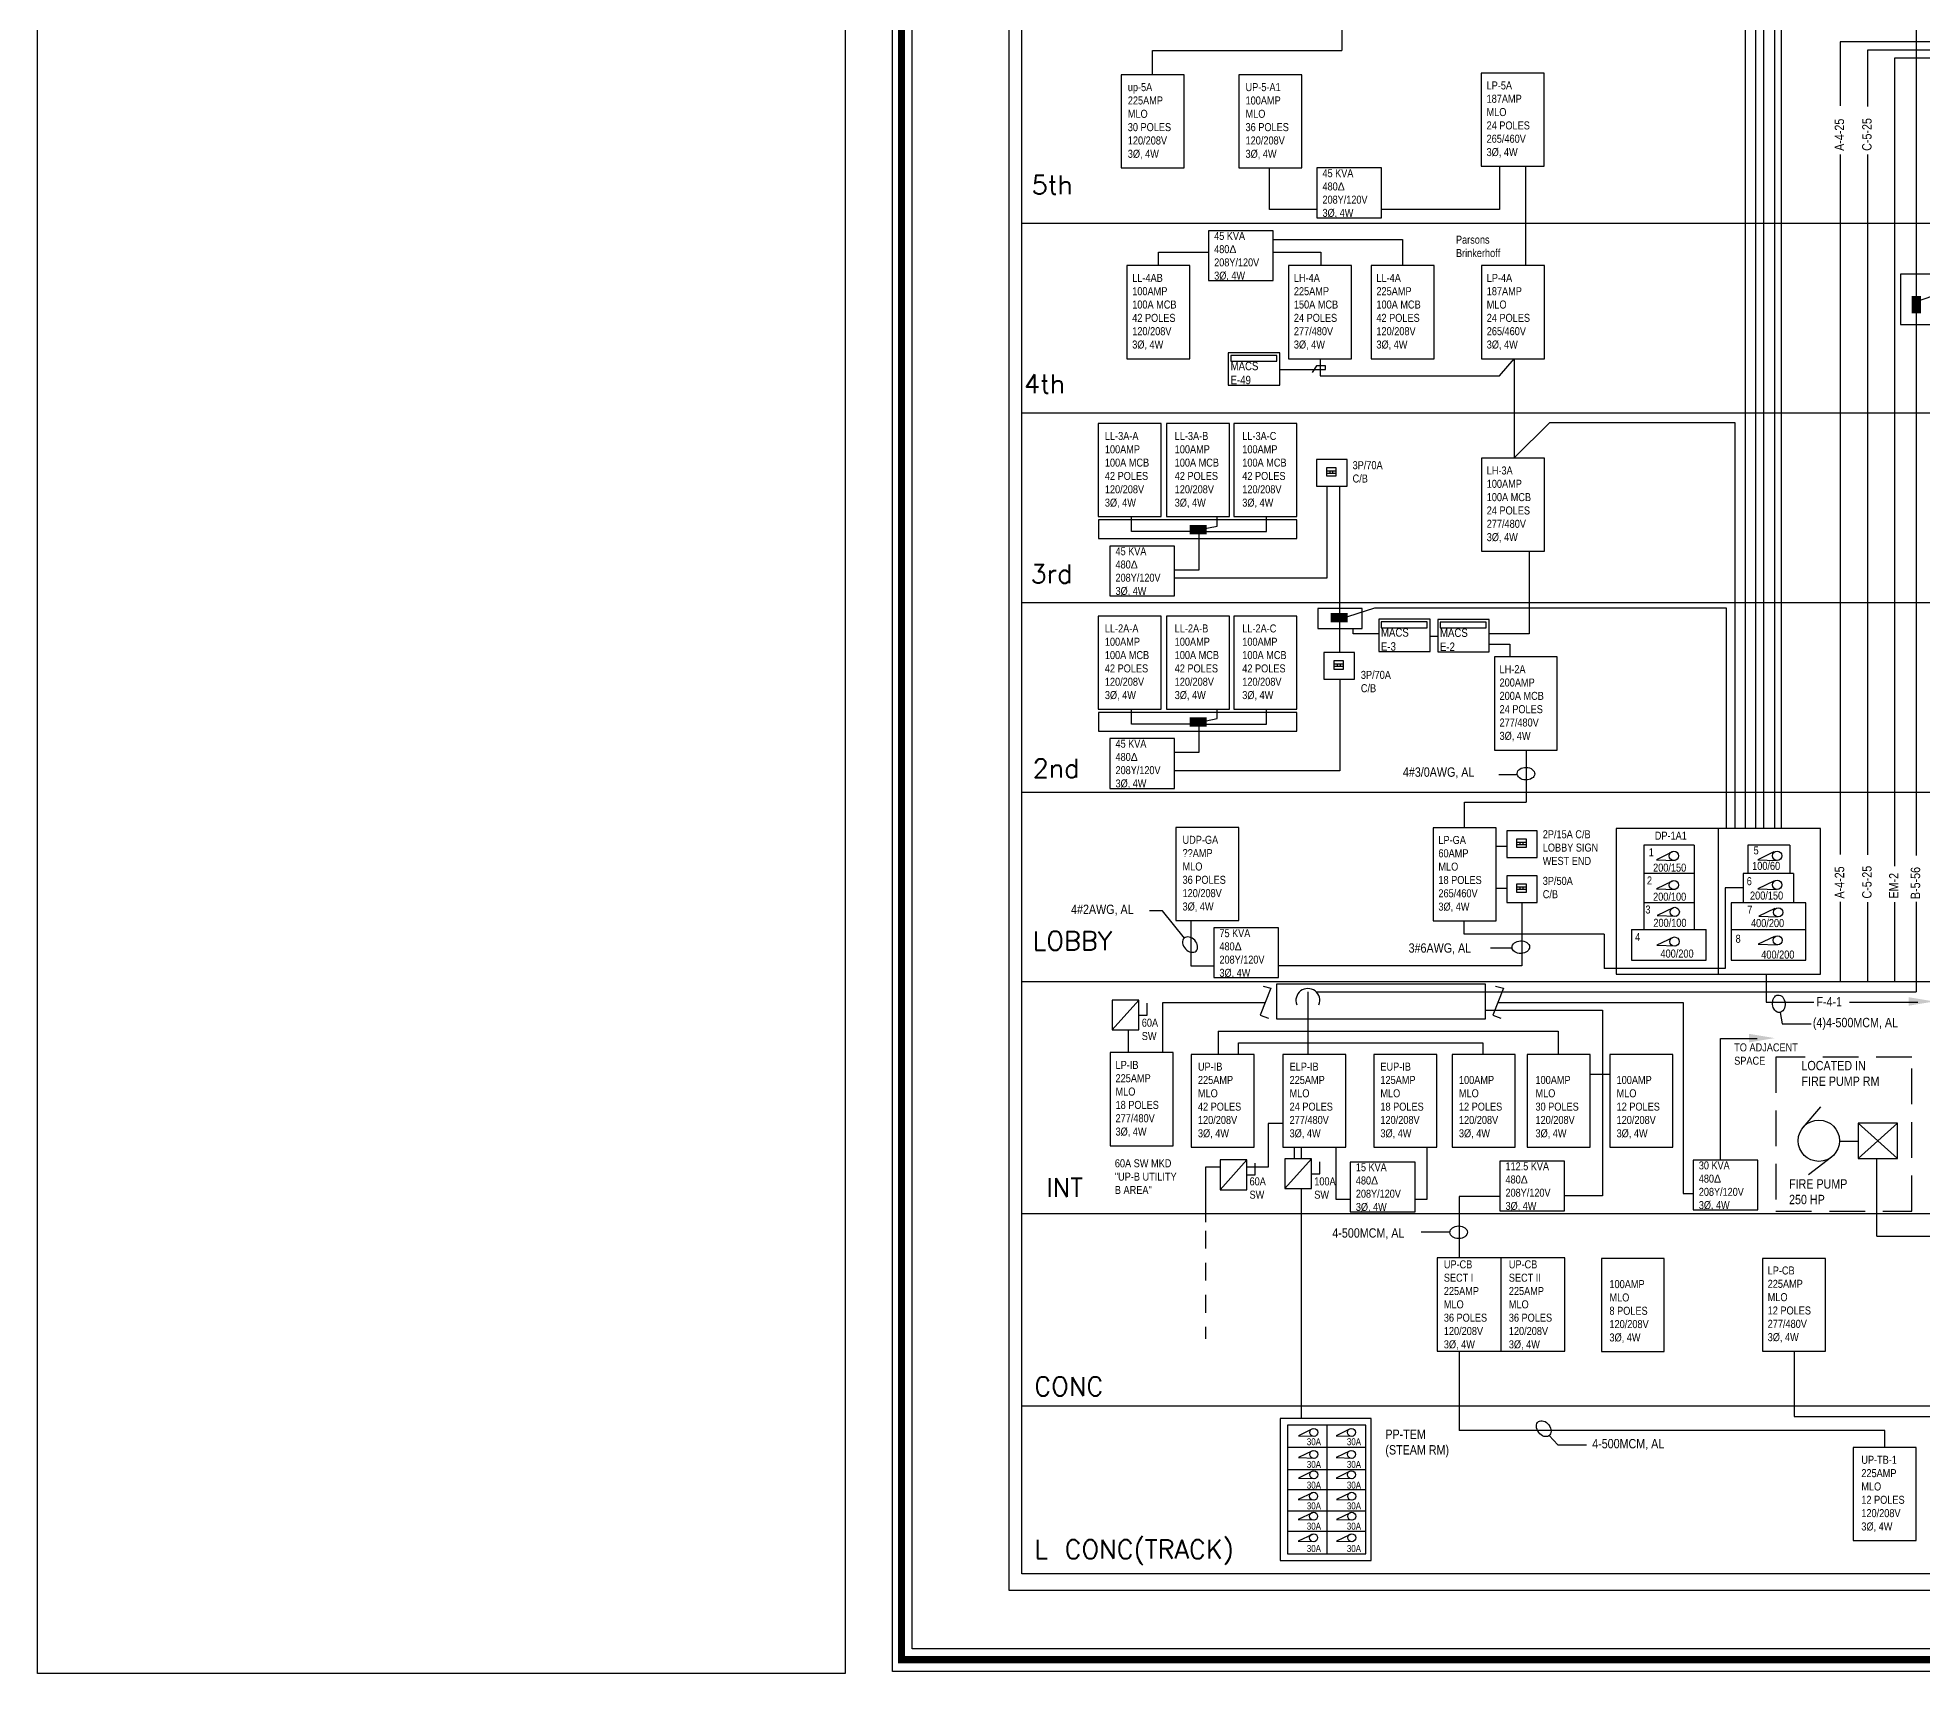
# Model space of a CAD drawing. Extents: x -4.2 to 35, y -7.8 to 73.6.
# Drawn here: x -4.21 to 9.01, y -7.83 to 3.65 of the extents above; entities that cross this region are included whole.
import ezdxf

# ---------------------------------------------------------------- set-up
doc = ezdxf.new("R2010")
doc.units = 0
doc.header["$MEASUREMENT"] = 0
doc.linetypes.add('HIDDEN', pattern=[0.375, 0.25, -0.125])
doc.linetypes.add('HIDDEN2', pattern=[0.1875, 0.125, -0.0625])
doc.layers.get('0').update_dxf_attribs({"linetype": 'CONTINUOUS'})
for name, color, linetype in [('BOX', 3, 'CONTINUOUS'), ('EMPTY-DORMANT', 4, 'CONTINUOUS'), ('FLOORS', 7, 'CONTINUOUS'), ('HIGH-VOLTAGE', 1, 'CONTINUOUS'), ('LOW-VOLTAGE', 5, 'CONTINUOUS'), ('METER', 220, 'CONTINUOUS'), ('PANELS', 3, 'CONTINUOUS'), ('PANELTEXT', 7, 'CONTINUOUS'), ('PULL-BOXES', 3, 'CONTINUOUS'), ('QUESTIONABLE', 8, 'HIDDEN2'), ('TENSPACE', 7, 'HIDDEN')]:
    doc.layers.add(name, color=color, linetype=linetype)
doc.styles.add('NOTESSTYLE2', font='techl___.ttf', dxfattribs={"height": 0.25})
doc.styles.get("Standard").update_dxf_attribs({"font": 'TXT.shx', "height": 1})

msp = doc.modelspace()

# ---------------------------------------------------------------- hatches: boundary and pattern name
at = {"layer": 'HIGH-VOLTAGE'}
for points in [[(8.938, 1.712), (9.003, 1.712), (9.003, 1.833), (8.938, 1.833)], [(4.981, -0.455), (4.981, -0.39), (4.86, -0.39), (4.86, -0.455)]]:
    msp.add_hatch(color=256, dxfattribs=at).paths.add_polyline_path(points)
at = {"layer": 'LOW-VOLTAGE'}
for points in [[(3.992, 0.163), (3.992, 0.227), (3.871, 0.227), (3.871, 0.163)], [(3.992, -1.188), (3.992, -1.123), (3.871, -1.123), (3.871, -1.188)]]:
    msp.add_hatch(color=256, dxfattribs=at).paths.add_polyline_path(points)

# ---------------------------------------------------------------- linework, layer by layer
for p, q in [((2.694, 2.344), (30.437, 2.344)), ((2.694, 1.014), (30.437, 1.014)), ((2.694, -0.316), (30.437, -0.316)), ((2.694, -1.646), (30.437, -1.646)), ((2.694, -2.976), (30.437, -2.976)), ((2.694, -4.603), (30.437, -4.603)), ((2.694, -5.952), (30.437, -5.952))]:
    msp.add_line(p, q)
at = {"layer": 'BOX'}
for p, q in [((1.787, -7.814), (1.787, 36.029)), ((1.925, -7.655), (1.925, 35.863)), ((34.82, -7.655), (1.925, -7.655)), ((34.959, -7.814), (1.787, -7.814))]:
    msp.add_line(p, q, dxfattribs=at)
at = {"layer": 'BOX', "const_width": 0.05}
msp.add_lwpolyline([(34.734, -7.732), (1.851, -7.732), (1.851, 35.949), (34.912, 35.949)], dxfattribs=at)
at = {"layer": 'BOX'}
msp.add_lwpolyline([(-4.21, 35.959), (1.454, 35.959), (1.454, -7.828), (-4.21, -7.828)], close=True, dxfattribs=at)
at = {"layer": 'EMPTY-DORMANT'}
for p, q in [((4.432, 2.441), (4.432, 2.733)), ((6.046, 2.744), (6.046, 2.441)), ((4.764, 2.441), (4.432, 2.441)), ((6.046, 2.441), (5.218, 2.441))]:
    msp.add_line(p, q, dxfattribs=at)
for points in [[(4.217, 2.733), (4.659, 2.733), (4.659, 3.385), (4.217, 3.385)], [(4.764, 2.383), (5.218, 2.383), (5.218, 2.732), (4.764, 2.732)]]:
    msp.add_lwpolyline(points, close=True, dxfattribs=at)
at = {"layer": 'FLOORS'}
for p, q in [((2.606, -7.246), (2.606, 35.293)), ((2.694, -7.129), (2.694, 35.175)), ((30.437, -7.129), (2.694, -7.129)), ((30.525, -7.246), (2.606, -7.246))]:
    msp.add_line(p, q, dxfattribs=at)
at = {"layer": 'HIGH-VOLTAGE'}
for p, q in [((8.969, 10.894), (8.969, -2.091)), ((8.024, -1.901), (8.024, 10.378)), ((7.975, 8.875), (7.975, -1.901)), ((7.897, 7.812), (7.897, -1.901)), ((7.841, 4.942), (7.841, -1.901)), ((7.77, 3.761), (7.77, -1.901)), ((8.436, 3.617), (8.436, 3.168)), ((15.831, 3.617), (8.436, 3.617)), ((8.627, 3.558), (8.627, 3.164)), ((16.147, 3.558), (8.627, 3.558)), ((8.816, 3.502), (8.816, -2.167)), ((16.517, 3.502), (8.816, 3.502)), ((8.436, 2.826), (8.436, -2.084)), ((8.627, 2.826), (8.627, -2.086)), ((6.227, 2.744), (6.227, 2.047)), ((4.458, 2.142), (4.792, 2.142)), ((4.792, 2.142), (4.792, 2.047)), ((8.979, 1.797), (9.078, 1.832)), ((4.787, 1.394), (4.787, 1.273)), ((6.045, 1.273), (6.149, 1.394)), ((6.149, 1.394), (6.149, 0.696)), ((4.787, 1.273), (6.045, 1.273)), ((6.146, 0.696), (6.398, 0.947)), ((6.398, 0.947), (7.696, 0.947)), ((7.696, 0.947), (7.696, -1.901)), ((4.834, 0.496), (4.834, -0.145)), ((4.922, 0.499), (4.922, -0.668)), ((4.834, -0.145), (3.766, -0.145)), ((4.924, -0.433), (5.171, -0.354)), ((5.171, -0.354), (7.635, -0.354)), ((7.635, -0.354), (7.635, -1.901)), ((4.925, -0.855), (4.925, -1.496)), ((6.232, -1.352), (6.232, -1.717)), ((4.925, -1.496), (3.766, -1.496)), ((5.801, -1.897), (5.801, -1.717)), ((5.801, -1.717), (6.232, -1.717)), ((6.022, -2.026), (6.096, -2.026)), ((6.022, -2.32), (6.096, -2.32)), ((7.754, -2.317), (7.628, -2.317)), ((7.628, -2.317), (7.628, -2.884)), ((6.203, -2.42), (6.203, -2.866)), ((8.436, -2.416), (8.436, -2.975)), ((8.627, -2.418), (8.627, -2.975)), ((8.816, -2.419), (8.816, -2.976)), ((8.969, -2.415), (8.969, -3.047)), ((5.797, -2.643), (5.797, -2.549)), ((6.78, -2.643), (5.797, -2.643)), ((6.78, -2.643), (6.78, -2.884)), ((6.203, -2.866), (4.496, -2.866)), ((7.628, -2.884), (6.78, -2.884)), ((4.442, -3.022), (4.367, -3.21)), ((4.387, -3.008), (4.442, -3.022)), ((6.073, -3.022), (5.998, -3.21)), ((6.018, -3.008), (6.073, -3.022)), ((7.917, -2.924), (7.917, -3.121)), ((3.683, -3.474), (3.683, -3.123)), ((3.683, -3.123), (4.402, -3.123)), ((4.702, -3.047), (4.702, -3.486)), ((4.758, -3.047), (8.969, -3.047)), ((6.033, -3.123), (7.333, -3.123)), ((7.333, -3.123), (7.333, -4.461)), ((7.917, -3.121), (8.25, -3.121)), ((8.5, -3.121), (8.981, -3.121)), ((4.367, -3.21), (4.424, -3.232)), ((5.948, -3.175), (6.768, -3.175)), ((5.998, -3.21), (6.055, -3.232)), ((6.768, -3.175), (6.768, -4.479)), ((3.44, -3.315), (3.44, -3.474)), ((4.526, -3.971), (4.423, -3.971)), ((4.423, -3.971), (4.423, -4.278)), ((8.431, -4.096), (8.557, -4.096)), ((4.606, -4.138), (4.606, -4.219)), ((4.655, -4.138), (4.655, -4.219)), ((4.898, -4.138), (4.898, -4.502)), ((8.692, -4.762), (8.692, -4.216)), ((3.982, -4.278), (3.982, -4.662)), ((4.087, -4.278), (3.982, -4.278)), ((4.423, -4.278), (4.274, -4.278)), ((4.655, -4.428), (4.655, -6.04)), ((6.768, -4.479), (6.502, -4.479)), ((7.333, -4.461), (7.405, -4.461)), ((4.898, -4.502), (4.998, -4.502)), ((8.692, -4.762), (12.429, -4.762)), ((8.112, -5.569), (8.112, -6.027)), ((8.112, -6.027), (9.566, -6.027))]:
    msp.add_line(p, q, dxfattribs=at)
msp.add_arc((4.701, -3.108), 0.0838, 338.6869, 201.3131, dxfattribs=at)
msp.add_solid([(8.915, -3.085), (9.095, -3.115), (8.915, -3.145)], dxfattribs=at)
at = {"layer": 'LOW-VOLTAGE'}
for p, q in [((4.94, 4.031), (4.94, 3.556)), ((3.612, 3.385), (3.612, 3.556)), ((3.612, 3.556), (4.94, 3.556)), ((3.653, 2.047), (3.653, 2.142)), ((3.653, 2.142), (4.004, 2.142)), ((4.458, 2.231), (5.364, 2.231)), ((5.364, 2.231), (5.364, 2.047)), ((3.465, 0.181), (3.465, 0.287)), ((4.064, 0.22), (4.064, 0.287)), ((4.412, 0.181), (4.412, 0.287)), ((3.939, 0.181), (3.465, 0.181)), ((3.939, -0.087), (3.939, 0.181)), ((3.944, 0.196), (4.064, 0.22)), ((3.973, 0.181), (4.412, 0.181)), ((3.766, -0.087), (3.939, -0.087)), ((3.465, -1.169), (3.465, -1.064)), ((3.939, -1.169), (3.465, -1.169)), ((3.939, -1.366), (3.939, -1.169)), ((3.944, -1.155), (4.064, -1.131)), ((3.973, -1.169), (4.412, -1.169)), ((4.064, -1.131), (4.064, -1.064)), ((4.412, -1.169), (4.412, -1.064)), ((3.766, -1.366), (3.939, -1.366)), ((3.879, -2.546), (3.879, -2.866)), ((3.879, -2.866), (4.042, -2.866)), ((4.073, -3.323), (6.456, -3.323)), ((4.073, -3.323), (4.073, -3.486)), ((4.215, -3.486), (4.215, -3.406)), ((4.215, -3.406), (5.929, -3.406)), ((5.929, -3.406), (5.929, -3.486)), ((6.456, -3.323), (6.456, -3.486)), ((7.595, -4.228), (7.595, -3.375)), ((7.595, -3.375), (7.854, -3.375)), ((6.682, -3.626), (6.82, -3.626)), ((5.537, -4.502), (5.537, -4.138)), ((6.048, -4.483), (5.762, -4.483)), ((5.762, -4.483), (5.762, -4.913)), ((5.453, -4.502), (5.537, -4.502)), ((5.762, -5.568), (5.762, -6.124)), ((8.748, -6.124), (5.762, -6.124)), ((8.748, -6.243), (8.748, -6.124))]:
    msp.add_line(p, q, dxfattribs=at)
msp.add_solid([(7.796, -3.342), (7.976, -3.372), (7.796, -3.402)], dxfattribs=at)
at = {"layer": 'METER'}
for p, q in [((4.762, 1.343), (4.732, 1.298)), ((4.824, 1.343), (4.762, 1.343)), ((4.824, 1.317), (4.824, 1.343)), ((4.504, 1.317), (4.824, 1.317)), ((6.253, 0.043), (6.253, -0.535)), ((5.02, -0.535), (5.02, -0.498)), ((5.198, -0.535), (5.02, -0.535)), ((5.559, -0.553), (5.612, -0.553)), ((6.253, -0.535), (5.973, -0.535)), ((5.973, -0.609), (6.117, -0.609)), ((6.117, -0.609), (6.117, -0.698))]:
    msp.add_line(p, q, dxfattribs=at)
for points in [[(4.143, 1.208), (4.504, 1.208), (4.504, 1.436), (4.143, 1.436)], [(4.16, 1.377), (4.483, 1.377), (4.483, 1.416), (4.16, 1.416)], [(5.198, -0.661), (5.559, -0.661), (5.559, -0.434), (5.198, -0.434)], [(5.215, -0.493), (5.539, -0.493), (5.539, -0.453), (5.215, -0.453)], [(5.612, -0.663), (5.973, -0.663), (5.973, -0.435), (5.612, -0.435)], [(5.629, -0.494), (5.952, -0.494), (5.952, -0.455), (5.629, -0.455)]]:
    msp.add_lwpolyline(points, close=True, dxfattribs=at)
at = {"layer": 'PANELS'}
for p, q in [((7.58, -1.901), (7.58, -2.924)), ((7.26, -2.066), (7.146, -2.121)), ((7.971, -2.066), (7.857, -2.121)), ((7.146, -2.121), (7.278, -2.125)), ((7.857, -2.121), (7.989, -2.125)), ((7.26, -2.271), (7.146, -2.325)), ((7.146, -2.325), (7.278, -2.329)), ((7.971, -2.271), (7.857, -2.325)), ((7.857, -2.325), (7.989, -2.329)), ((7.265, -2.459), (7.152, -2.513)), ((7.978, -2.463), (7.865, -2.517)), ((7.152, -2.513), (7.284, -2.517)), ((7.865, -2.517), (7.997, -2.521)), ((7.263, -2.667), (7.15, -2.721)), ((7.15, -2.721), (7.282, -2.725)), ((7.974, -2.66), (7.861, -2.714)), ((7.861, -2.714), (7.993, -2.718)), ((3.329, -3.315), (3.516, -3.106)), ((3.574, -3.211), (3.574, -3.128)), ((3.516, -3.211), (3.574, -3.211)), ((8.176, -3.998), (8.299, -3.853)), ((8.561, -4.216), (8.838, -3.968)), ((8.838, -4.216), (8.561, -3.968)), ((4.087, -4.437), (4.274, -4.227)), ((4.539, -4.428), (4.726, -4.219)), ((8.375, -4.207), (8.213, -4.331)), ((4.274, -4.332), (4.332, -4.332)), ((4.332, -4.332), (4.332, -4.25)), ((4.726, -4.324), (4.784, -4.324)), ((4.784, -4.324), (4.784, -4.241)), ((6.056, -4.913), (6.056, -5.568)), ((4.734, -6.114), (4.635, -6.161)), ((4.635, -6.161), (4.75, -6.165)), ((4.999, -6.114), (4.9, -6.161)), ((4.9, -6.161), (5.015, -6.165)), ((4.734, -6.268), (4.635, -6.315)), ((4.635, -6.315), (4.75, -6.319)), ((4.999, -6.268), (4.9, -6.315)), ((4.9, -6.315), (5.015, -6.319)), ((4.734, -6.411), (4.635, -6.458)), ((4.635, -6.458), (4.75, -6.461)), ((4.999, -6.411), (4.9, -6.458)), ((4.9, -6.458), (5.015, -6.461)), ((4.733, -6.562), (4.634, -6.609)), ((4.634, -6.609), (4.749, -6.612)), ((5.001, -6.562), (4.902, -6.609)), ((4.902, -6.609), (5.017, -6.612)), ((4.733, -6.702), (4.634, -6.749)), ((5.001, -6.702), (4.902, -6.749)), ((4.634, -6.749), (4.749, -6.752)), ((4.733, -6.853), (4.634, -6.9)), ((4.902, -6.749), (5.017, -6.752)), ((5.001, -6.853), (4.902, -6.9)), ((4.634, -6.9), (4.749, -6.903)), ((4.902, -6.9), (5.017, -6.903))]:
    msp.add_line(p, q, dxfattribs=at)
for points in [[(3.391, 2.733), (3.833, 2.733), (3.833, 3.385), (3.391, 3.385)], [(5.918, 2.744), (6.36, 2.744), (6.36, 3.397), (5.918, 3.397)], [(4.004, 1.943), (4.458, 1.943), (4.458, 2.292), (4.004, 2.292)], [(3.432, 1.394), (3.874, 1.394), (3.874, 2.047), (3.432, 2.047)], [(4.566, 1.394), (5.008, 1.394), (5.008, 2.047), (4.566, 2.047)], [(5.145, 1.394), (5.587, 1.394), (5.587, 2.047), (5.145, 2.047)], [(5.919, 1.394), (6.361, 1.394), (6.361, 2.047), (5.919, 2.047)], [(3.23, 0.287), (3.672, 0.287), (3.672, 0.939), (3.23, 0.939)], [(3.71, 0.287), (4.152, 0.287), (4.152, 0.939), (3.71, 0.939)], [(4.182, 0.287), (4.623, 0.287), (4.623, 0.939), (4.182, 0.939)], [(4.762, 0.499), (4.976, 0.499), (4.976, 0.687), (4.762, 0.687)], [(5.919, 0.043), (6.361, 0.043), (6.361, 0.696), (5.919, 0.696)], [(3.232, 0.132), (4.624, 0.132), (4.624, 0.263), (3.232, 0.263)], [(3.312, -0.269), (3.766, -0.269), (3.766, 0.08), (3.312, 0.08)], [(3.23, -1.064), (3.672, -1.064), (3.672, -0.412), (3.23, -0.412)], [(3.71, -1.064), (4.152, -1.064), (4.152, -0.412), (3.71, -0.412)], [(4.182, -1.064), (4.623, -1.064), (4.623, -0.412), (4.182, -0.412)], [(4.813, -0.855), (5.028, -0.855), (5.028, -0.668), (4.813, -0.668)], [(6.01, -1.351), (6.451, -1.351), (6.451, -0.698), (6.01, -0.698)], [(3.232, -1.219), (4.624, -1.219), (4.624, -1.087), (3.232, -1.087)], [(3.312, -1.62), (3.766, -1.62), (3.766, -1.271), (3.312, -1.271)], [(3.775, -2.546), (4.217, -2.546), (4.217, -1.894), (3.775, -1.894)], [(5.58, -2.549), (6.022, -2.549), (6.022, -1.897), (5.58, -1.897)], [(6.096, -2.106), (6.31, -2.106), (6.31, -1.918), (6.096, -1.918)], [(6.863, -2.924), (8.297, -2.924), (8.297, -1.901), (6.863, -1.901)], [(6.096, -2.42), (6.31, -2.42), (6.31, -2.233), (6.096, -2.233)], [(4.042, -2.948), (4.496, -2.948), (4.496, -2.599), (4.042, -2.599)], [(3.329, -3.315), (3.516, -3.315), (3.516, -3.106), (3.329, -3.106)], [(3.315, -4.127), (3.757, -4.127), (3.757, -3.474), (3.315, -3.474)], [(3.883, -4.138), (4.325, -4.138), (4.325, -3.486), (3.883, -3.486)], [(4.526, -4.138), (4.967, -4.138), (4.967, -3.486), (4.526, -3.486)], [(5.163, -4.138), (5.605, -4.138), (5.605, -3.486), (5.163, -3.486)], [(5.714, -4.138), (6.156, -4.138), (6.156, -3.486), (5.714, -3.486)], [(6.24, -4.138), (6.682, -4.138), (6.682, -3.486), (6.24, -3.486)], [(6.82, -4.138), (7.262, -4.138), (7.262, -3.486), (6.82, -3.486)], [(8.561, -4.216), (8.838, -4.216), (8.838, -3.968), (8.561, -3.968)], [(4.087, -4.437), (4.274, -4.437), (4.274, -4.227), (4.087, -4.227)], [(4.539, -4.428), (4.726, -4.428), (4.726, -4.219), (4.539, -4.219)], [(7.405, -4.577), (7.859, -4.577), (7.859, -4.228), (7.405, -4.228)], [(4.998, -4.591), (5.453, -4.591), (5.453, -4.242), (4.998, -4.242)], [(6.048, -4.584), (6.502, -4.584), (6.502, -4.235), (6.048, -4.235)], [(5.609, -5.568), (6.503, -5.568), (6.503, -4.913), (5.609, -4.913)], [(6.76, -5.57), (7.201, -5.57), (7.201, -4.918), (6.76, -4.918)], [(7.891, -5.569), (8.332, -5.569), (8.332, -4.917), (7.891, -4.917)], [(8.527, -6.896), (8.969, -6.896), (8.969, -6.243), (8.527, -6.243)]]:
    msp.add_lwpolyline(points, close=True, dxfattribs=at)
for centre, radius in [((7.269, -2.094), 0.0324), ((7.993, -2.093), 0.0324), ((7.269, -2.298), 0.0324), ((7.993, -2.297), 0.0324), ((7.275, -2.487), 0.0324), ((8.001, -2.49), 0.0324), ((7.273, -2.695), 0.0324), ((7.997, -2.686), 0.0324), ((8.286, -4.092), 0.145), ((4.743, -6.138), 0.0281), ((5.007, -6.138), 0.0281), ((4.743, -6.292), 0.0281), ((5.007, -6.292), 0.0281), ((4.743, -6.435), 0.0281), ((5.007, -6.435), 0.0281), ((4.741, -6.586), 0.0281), ((5.009, -6.586), 0.0281), ((4.741, -6.726), 0.0281), ((5.009, -6.726), 0.0281), ((4.741, -6.877), 0.0281), ((5.009, -6.877), 0.0281)]:
    msp.add_circle(centre, radius, dxfattribs=at)
at = {"layer": 'PANELTEXT'}
for p, q in [((6.042, -1.522), (6.17, -1.522)), ((3.682, -2.479), (3.591, -2.479)), ((3.835, -2.67), (3.682, -2.479)), ((5.983, -2.739), (6.134, -2.739)), ((8.014, -3.192), (8.029, -3.272)), ((8.029, -3.272), (8.231, -3.272)), ((5.496, -4.732), (5.697, -4.732)), ((6.395, -6.159), (6.455, -6.224)), ((6.455, -6.224), (6.656, -6.224))]:
    msp.add_line(p, q, dxfattribs=at)
for centre, major_axis in [((6.231, -1.517), (0.0615, -0.002)), ((6.195, -2.734), (0.0615, 0.0023)), ((8.005, -3.131), (-0.0053, 0.0613)), ((5.759, -4.734), (-0.0616, -0.0004)), ((6.356, -6.112), (-0.0366, 0.0495))]:
    msp.add_ellipse(centre, major_axis=major_axis, ratio=0.716701, dxfattribs=at)
at = {"layer": 'PANELTEXT', "extrusion": (0, 0, -1)}
msp.add_ellipse((3.875, -2.716), major_axis=(0.0419, -0.0451), ratio=0.716701, dxfattribs=at)
at = {"layer": 'PULL-BOXES'}
for p, q in [((4.831, 0.608), (4.9, 0.608)), ((4.831, 0.592), (4.9, 0.592)), ((4.855, 0.608), (4.855, 0.592)), ((4.875, 0.608), (4.875, 0.592)), ((4.883, -0.746), (4.951, -0.746)), ((4.883, -0.762), (4.951, -0.762)), ((4.907, -0.746), (4.907, -0.762)), ((4.927, -0.746), (4.927, -0.762)), ((6.165, -1.997), (6.234, -1.997)), ((6.165, -2.013), (6.234, -2.013)), ((6.189, -1.997), (6.189, -2.013)), ((6.21, -1.997), (6.21, -2.013)), ((7.059, -2.018), (7.059, -2.607)), ((7.412, -2.018), (7.059, -2.018)), ((7.412, -2.018), (7.412, -2.607)), ((7.788, -2.018), (7.788, -2.218)), ((8.082, -2.018), (7.788, -2.018)), ((8.082, -2.018), (8.082, -2.218)), ((7.412, -2.218), (7.059, -2.218)), ((8.107, -2.218), (7.754, -2.218)), ((7.754, -2.218), (7.754, -2.422)), ((8.107, -2.218), (8.107, -2.422)), ((6.165, -2.311), (6.234, -2.311)), ((6.165, -2.327), (6.234, -2.327)), ((6.189, -2.311), (6.189, -2.327)), ((6.21, -2.311), (6.21, -2.327)), ((7.412, -2.422), (7.059, -2.422)), ((8.194, -2.422), (7.671, -2.422)), ((7.671, -2.422), (7.671, -2.826)), ((8.194, -2.826), (8.194, -2.422)), ((6.972, -2.611), (7.495, -2.611)), ((6.972, -2.611), (6.972, -2.826)), ((7.495, -2.826), (7.495, -2.611)), ((7.671, -2.611), (8.194, -2.611)), ((6.972, -2.826), (7.495, -2.826)), ((7.671, -2.826), (8.194, -2.826)), ((4.834, -6.087), (4.834, -6.99)), ((4.558, -6.242), (5.109, -6.242)), ((4.558, -6.398), (5.109, -6.398)), ((4.558, -6.538), (5.109, -6.538)), ((4.558, -6.688), (5.109, -6.688)), ((4.558, -6.831), (5.109, -6.831))]:
    msp.add_line(p, q, dxfattribs=at)
for points in [[(8.858, 1.633), (9.127, 1.633), (9.127, 1.988), (8.858, 1.988)], [(4.831, 0.572), (4.9, 0.572), (4.9, 0.629), (4.831, 0.629)], [(4.771, -0.498), (5.083, -0.498), (5.083, -0.358), (4.771, -0.358)], [(4.883, -0.783), (4.951, -0.783), (4.951, -0.726), (4.883, -0.726)], [(6.165, -2.033), (6.234, -2.033), (6.234, -1.976), (6.165, -1.976)], [(6.165, -2.348), (6.234, -2.348), (6.234, -2.291), (6.165, -2.291)], [(4.482, -3.236), (5.948, -3.236), (5.948, -2.994), (4.482, -2.994)], [(4.508, -7.036), (5.145, -7.036), (5.145, -6.04), (4.508, -6.04)], [(4.558, -6.99), (5.109, -6.99), (5.109, -6.087), (4.558, -6.087)]]:
    msp.add_lwpolyline(points, close=True, dxfattribs=at)
at = {"layer": 'QUESTIONABLE', "color": 1}
msp.add_line((3.983, -4.723), (3.983, -5.482), dxfattribs=at)
at = {"layer": 'TENSPACE'}
msp.add_lwpolyline([(7.985, -4.586), (8.939, -4.586), (8.939, -3.505), (7.985, -3.505)], close=True, dxfattribs=at)

# ---------------------------------------------------------------- texts
at = {"layer": 'EMPTY-DORMANT', "attachment_point": 1, "style": 'NOTESSTYLE2'}
for s, insert, char_height in [('UP-5-A1\\P100AMP\\PMLO\\P36 POLES\\P120/208V\\P3Ø, 4W', (4.264, 3.327), 0.0561), ('45 KVA\\P480\\Fgreekc.shx;D\\P\\fTechnicLite|b0|i0|c2|p2;208Y/120V\\P3Ø, 4W', (4.804, 2.723), 0.05567)]:
    msp.add_mtext(s, dxfattribs=dict(at, insert=insert, char_height=char_height))
at = {"layer": 'FLOORS'}
for s, p in [('5th ', (2.764, 2.548)), ('4th ', (2.71, 1.152)), ('3rd ', (2.756, -0.18)), ('2nd ', (2.771, -1.545)), ('LOBBY', (2.771, -2.755)), ('INT', (2.865, -4.486)), ('CONC', (2.782, -5.881)), ('L CONC(TRACK)', (2.782, -7.023))]:
    msp.add_text(s, height=0.1313, dxfattribs=at).set_placement(p)
at = {"layer": 'METER', "char_height": 0.0589, "attachment_point": 1, "style": 'NOTESSTYLE2'}
for s, insert in [('MACS\\PE-49', (4.159, 1.372)), ('MACS\\PE-3', (5.214, -0.497)), ('MACS\\PE-2', (5.628, -0.499))]:
    msp.add_mtext(s, dxfattribs=dict(at, insert=insert))
at = {"layer": 'PANELTEXT', "attachment_point": 1, "style": 'NOTESSTYLE2'}
for s, insert, char_height in [('up-5A\\P225AMP\\PMLO\\P30 POLES\\P120/208V\\P3Ø, 4W', (3.438, 3.327), 0.0561), ('LP-5A\\P187AMP\\PMLO\\P24 POLES\\P265/460V\\P3Ø, 4W', (5.955, 3.339), 0.0561), ('45 KVA\\P480\\Fgreekc.shx;D\\P\\fTechnicLite|b0|i0|c2|p2;208Y/120V\\P3Ø, 4W', (4.044, 2.283), 0.05567), ('Parsons\\PBrinkerhoff', (5.74, 2.257), 0.05615), ('LL-4AB\\P100AMP\\P100A MCB\\P42 POLES\\P120/208V\\P3Ø, 4W', (3.469, 1.989), 0.0561), ('LH-4A\\P225AMP\\P150A MCB\\P24 POLES\\P277/480V\\P3Ø, 4W', (4.603, 1.989), 0.0561), ('LL-4A\\P225AMP\\P100A MCB\\P42 POLES\\P120/208V\\P3Ø, 4W', (5.182, 1.989), 0.0561), ('LP-4A\\P187AMP\\PMLO\\P24 POLES\\P265/460V\\P3Ø, 4W', (5.956, 1.989), 0.0561), ('LL-3A-A\\P100AMP\\P100A MCB\\P42 POLES\\P120/208V\\P3Ø, 4W', (3.277, 0.88), 0.0561), ('LL-3A-B\\P100AMP\\P100A MCB\\P42 POLES\\P120/208V\\P3Ø, 4W', (3.767, 0.88), 0.0561), ('LL-3A-C\\P100AMP\\P100A MCB\\P42 POLES\\P120/208V\\P3Ø, 4W', (4.241, 0.88), 0.0561), ('3P/70A\\PC/B', (5.015, 0.675), 0.0561), ('LH-3A\\P100AMP\\P100A MCB\\P24 POLES\\P277/480V\\P3Ø, 4W', (5.956, 0.638), 0.0561), ('45 KVA\\P480\\Fgreekc.shx;D\\P\\fTechnicLite|b0|i0|c2|p2;208Y/120V\\P3Ø, 4W', (3.352, 0.071), 0.05567), ('LL-2A-A\\P100AMP\\P100A MCB\\P42 POLES\\P120/208V\\P3Ø, 4W', (3.277, -0.47), 0.0561), ('LL-2A-B\\P100AMP\\P100A MCB\\P42 POLES\\P120/208V\\P3Ø, 4W', (3.767, -0.47), 0.0561), ('LL-2A-C\\P100AMP\\P100A MCB\\P42 POLES\\P120/208V\\P3Ø, 4W', (4.241, -0.47), 0.0561), ('3P/70A\\PC/B', (5.073, -0.796), 0.0561), ('LH-2A\\P200AMP\\P200A MCB\\P24 POLES\\P277/480V\\P3Ø, 4W', (6.046, -0.756), 0.0561), ('45 KVA\\P480\\Fgreekc.shx;D\\P\\fTechnicLite|b0|i0|c2|p2;208Y/120V\\P3Ø, 4W', (3.352, -1.279), 0.05567), ('4#3/0AWG, AL', (5.368, -1.473), 0.06563), ('UDP-GA\\P??AMP\\PMLO\\P36 POLES\\P120/208V\\P3Ø, 4W', (3.822, -1.953), 0.0561), ('LP-GA\\P60AMP\\PMLO\\P18 POLES\\P265/460V\\P3Ø, 4W', (5.617, -1.954), 0.0561), ('2P/15A C/B\\PLOBBY SIGN\\PWEST END', (6.349, -1.914), 0.0561), ('DP-1A1', (7.135, -1.924), 0.0561), ('1', (7.093, -2.04), 0.0561), ('5', (7.828, -2.027), 0.0561), ('3P/50A\\PC/B', (6.349, -2.241), 0.0561), ('2', (7.08, -2.238), 0.0561), ('2\\C7;00/150', (7.123, -2.148), 0.05615), ('6', (7.78, -2.243), 0.0561), ('\\C7;100/60', (7.818, -2.136), 0.0561), ('200\\C7;/100', (7.123, -2.352), 0.05615), ('2\\C7;00/150', (7.803, -2.344), 0.05615), ('4#2AWG, AL', (3.04, -2.436), 0.0656), ('3', (7.069, -2.442), 0.0561), ('7', (7.784, -2.443), 0.0561), ('75 KVA\\P480\\Fgreekc.shx;D\\P\\fTechnicLite|b0|i0|c2|p2;208Y/120V\\P3Ø, 4W', (4.081, -2.608), 0.05567), ('4', (6.997, -2.635), 0.0561), ('2\\C7;00/100', (7.125, -2.535), 0.05615), ('4\\C7;00/200', (7.81, -2.537), 0.05615), ('3#6AWG, AL', (5.408, -2.707), 0.0656), ('4\\C7;00/200', (7.175, -2.751), 0.05615), ('8', (7.702, -2.647), 0.0561), ('4\\C7;00/200', (7.882, -2.758), 0.05615), ('F-4-1', (8.269, -3.084), 0.0656), ('60A\\PSW', (3.536, -3.236), 0.0561), ('(4)4-500MCM, AL', (8.244, -3.23), 0.06563), ('TO ADJACENT\\PSPACE', (7.692, -3.409), 0.05615), ('LP-IB\\P225AMP\\PMLO\\P18 POLES\\P277/480V\\P3Ø, 4W', (3.352, -3.532), 0.0561), ('UP-IB\\P225AMP\\PMLO\\P42 POLES\\P120/208V\\P3Ø, 4W', (3.93, -3.544), 0.0561), ('ELP-IB\\P225AMP\\PMLO\\P24 POLES\\P277/480V\\P3Ø, 4W', (4.573, -3.544), 0.0561), ('EUP-IB\\P125AMP\\PMLO\\P18 POLES\\P120/208V\\P3Ø, 4W', (5.21, -3.544), 0.0561), ('LOCATED IN\\PFIRE PUMP RM', (8.164, -3.532), 0.06563), ('\\P100AMP\\PMLO\\P12 POLES\\P120/208V\\P3Ø, 4W', (5.761, -3.544), 0.0561), ('\\P100AMP\\PMLO\\P30 POLES\\P120/208V\\P3Ø, 4W', (6.298, -3.544), 0.0561), ('\\P100AMP\\PMLO\\P12 POLES\\P120/208V\\P3Ø, 4W', (6.867, -3.544), 0.0561), ('60A SW MKD\\P"UP-B UTILITY\\PB AREA"', (3.347, -4.222), 0.05615), ('60A\\PSW', (4.292, -4.349), 0.0561), ('100A\\PSW', (4.746, -4.349), 0.0561), ('15 KVA\\P480\\Fgreekc.shx;D\\P\\fTechnicLite|b0|i0|c2|p2;208Y/120V\\P3Ø, 4W', (5.038, -4.25), 0.05567), ('112.5 KVA\\P480\\Fgreekc.shx;D\\P\\fTechnicLite|b0|i0|c2|p2;208Y/120V\\P3Ø, 4W', (6.088, -4.243), 0.05567), ('30 KVA\\P480\\Fgreekc.shx;D\\P\\fTechnicLite|b0|i0|c2|p2;208Y/120V\\P3Ø, 4W', (7.444, -4.237), 0.05567), ('FIRE PUMP\\P250 HP', (8.077, -4.362), 0.0656), ('4-500MCM, AL', (4.873, -4.706), 0.06563), ('UP-CB\\PSECT I\\P225AMP\\PMLO\\P36 POLES\\P120/208V\\P3Ø, 4W', (5.655, -4.931), 0.0561), ('UP-CB\\PSECT II\\P225AMP\\PMLO\\P36 POLES\\P120/208V\\P3Ø, 4W', (6.111, -4.931), 0.0561), ('LP-CB\\P225AMP\\PMLO\\P12 POLES\\P277/480V\\P3Ø, 4W', (7.927, -4.974), 0.0561), ('\\P100AMP\\PMLO\\P8 POLES\\P120/208V\\P3Ø, 4W', (6.817, -4.976), 0.0561), ('30A', (4.694, -6.179), 0.0487), ('30A', (4.975, -6.179), 0.0487), ('PP-TEM\\P(STEAM RM)', (5.245, -6.118), 0.0656), ('4-500MCM, AL', (6.696, -6.184), 0.06563), ('30A', (4.694, -6.338), 0.0487), ('30A', (4.975, -6.338), 0.0487), ('UP-TB-1\\P225AMP\\PMLO\\P12 POLES\\P120/208V\\P3Ø, 4W', (8.584, -6.302), 0.0561), ('30A', (4.694, -6.483), 0.0487), ('30A', (4.975, -6.483), 0.0487), ('30A', (4.694, -6.629), 0.0487), ('30A', (4.975, -6.629), 0.0487), ('30A', (4.694, -6.771), 0.0487), ('30A', (4.975, -6.771), 0.0487), ('30A', (4.694, -6.928), 0.0487), ('30A', (4.975, -6.928), 0.0487)]:
    msp.add_mtext(s, dxfattribs=dict(at, insert=insert, char_height=char_height))
at = {"layer": 'PANELTEXT', "char_height": 0.0656, "attachment_point": 1, "rotation": 90, "style": 'NOTESSTYLE2'}
for s, insert in [('A-4-25', (8.397, 2.852)), ('C-5-25', (8.59, 2.852)), ('A-4-25', (8.398, -2.393)), ('C-5-25', (8.59, -2.393)), ('EM-2', (8.779, -2.393)), ('B-5-56', (8.931, -2.397))]:
    msp.add_mtext(s, dxfattribs=dict(at, insert=insert))

doc.saveas('drawing.dxf')
